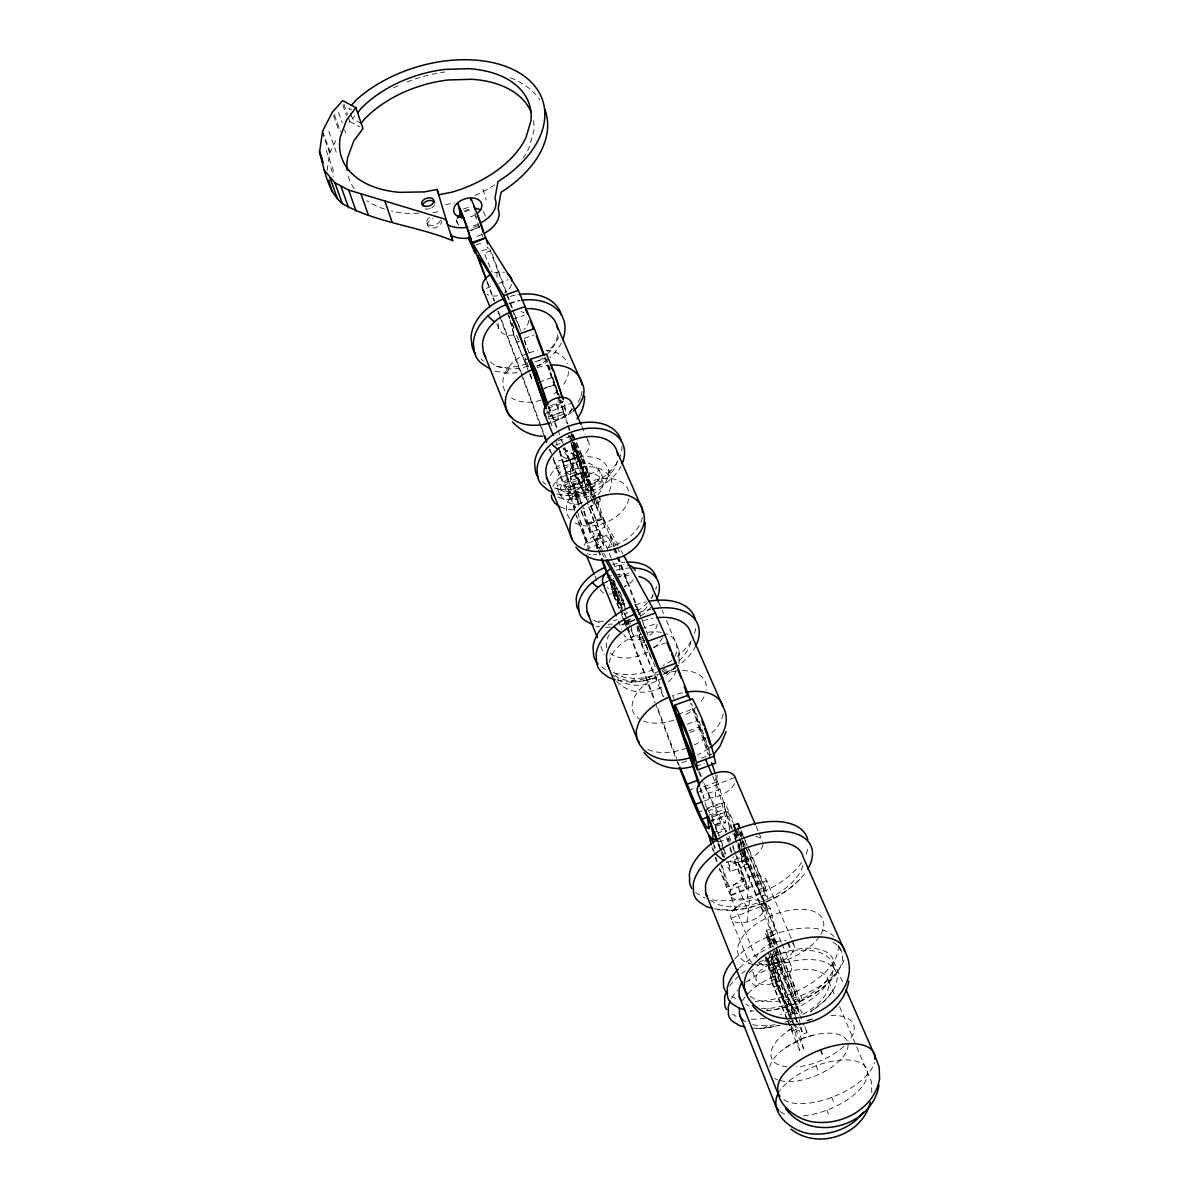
<?xml version="1.0" encoding="UTF-8"?>
<svg xmlns="http://www.w3.org/2000/svg" width="1199" height="1199" viewBox="0 0 1199 1199"><rect width="100%" height="100%" fill="white"/><g stroke="black" fill="none" stroke-linecap="round" stroke-linejoin="round"><path stroke-width="0.75" stroke-dasharray="5 3.75" d="M581.2 510.369L587.375 524.667L602.213 519.347L596.368 498.769L588.199 479.375L573.332 484.696L579.357 505.274M558.06 419.14L558.209 397.678M582.639 502.501L573.841 505.648L575.16 511.523M573.931 442.551C579.956 459.292 586.071 477.202 585.951 494.977L571.893 500.013L572.358 496.836L570.244 486.404L570.589 459.277L562.181 450.12M596.967 548.812L597.297 535.653M619.523 565.194L619.089 577.004L628.786 573.137M572.103 439.508C575.595 454.631 583.164 469.783 582.639 485.415L568.551 490.466L568.94 487.453L566.977 477.876L585.412 471.447L592.651 497.36M678.844 657.996L679.099 650.802L666.464 620.497M679.099 663.497L679.099 650.802M588.199 479.375L594.075 499.983L602.213 519.347M587.375 524.667L583.179 509.38M591.182 505.678L602.213 537.886L587.135 543.417L578.547 516.229M597.357 500.013A32.868 1.978 70.3 0 1 603.127 517.983L604.97 527.23L590.148 532.566L588.154 523.364A32.883 1.754 70.3 0 0 582.309 505.408M715.218 797.095L717.452 772.441M596.772 548.348L603.786 545.815L602.213 537.886M747.142 899.205L749.69 876.544M747.022 921.956L749.45 900.794M327.207 170.288L329.65 153.097L337.264 137.705M609.227 662.672L611.055 656.363A35.67 21.852 -22.5 0 1 640.761 633.866M676.251 670.541L674.423 674.932L669.731 680.822L664.576 684.824M510.429 321.542L513.742 334.746L527.02 366.699L524.982 359.88L525.687 358.216L529.763 371.885M609.302 491.23C615.147 478.911 608.433 459.517 593.61 457.299C577.244 454.526 557.82 461.105 549.756 476.318M552.829 486.449C562.871 467.265 597.042 457.808 610.696 477.607M832.646 990.988L824.777 1000.67L810.104 1012.016M837.741 971.64L828.989 982.311L818.752 990.974L806.208 998.722L792.629 1004.822L778.586 1009.063L767.945 1010.712M675.876 665.295C662.972 684.959 629.835 693.577 612.644 674.947M800.003 879.197L788.657 889.328L775.633 897.601L761.44 904.001L746.707 908.332L731.915 910.356M361.199 123.377L352.416 118.656L354.889 115.883M597.956 494.827C614.877 475.074 587.15 451.663 567.532 466.951C546.594 475.478 559.618 510.744 581.32 503.19M348.834 122.433L349.838 121.504L348.04 116.288M708.519 748.776L697.503 754.98M689.965 732.394L700.366 728.542L691.463 703.543M572.133 411.886L564.969 417.027L551.63 422.543L552.814 424.911M600.444 501.032L589.249 507.102L582.894 508.781M640.536 616.046L645.062 612.974A42.4 26.858 -22.5 0 0 652.106 605.975M784.925 1048.136L803.405 1037.989L814.451 1034.917M677.54 665.97L664.531 673.688M787.368 1031.32L795.087 1026.449M576.254 442.926L584.752 463.024L587.405 472.316L584.348 473.815L581.575 464.163L572.388 442.371M625.368 608.403L613.768 580.421L610.965 581.785L611.85 584.857L622.731 611.19M661.488 687.072C646.89 695.855 626.298 693.277 615.372 679.803M744.819 850.031L742.9 840.874L744.504 844.081L740.293 846.059L738.704 842.852M741.027 847.783L759.881 892.596L764.153 890.587L761.62 880.366L747.517 847.049M779.155 950.477L793.918 985.713L796.166 994.96L792.029 996.894L789.646 987.302L773.55 948.694M789.392 1015.253L793.303 1013.425L791.16 1004.807L787.129 1006.306L789.392 1015.253L764.482 954.944M584.063 491.545C592.486 488.518 602.737 480.469 599.545 470.398L557.205 485.55C562.271 494.992 575.22 494.573 584.063 491.545L572.792 464.553M558.209 497.195C577.753 505.408 612.524 491.965 607.908 467.4M575.745 474.729C567.367 477.727 557.265 485.655 560.263 495.682L602.378 480.589C597.252 471.342 584.513 471.717 575.745 474.729L586.281 499.998M634.571 619.733L619.538 625.338M790.036 1022.222L793.243 1020.784M566.258 472.796L584.677 481.234L578.428 457.209L563.26 462.619L570.244 486.404L584.677 481.234L573.841 442.686L581.35 467.385L566.258 472.796L559.993 451.124M697.563 792.359L735.092 777.327M765.442 904.526A18.57 9.697 -22.5 0 1 742.406 922.735A18.57 9.697 -22.5 0 1 736.756 906.909A18.57 9.697 -22.5 0 1 765.442 904.526L731 918.374L749.195 963.157M602.917 583.463L612.614 579.597M544.436 413.91L571.833 403.014M585.921 549.517L609.781 540.015L612.629 546.819M486.075 288.434L490.826 286.561M498.739 283.414L508.226 279.667M800.078 1003.548L797.125 998.857L777.566 952.066L773.4 953.61L792.899 1000.431L795.821 1005.137L800.078 1003.548L797.47 992.817L777.641 945.501M793.483 1007.834L797.695 1006.261L802.236 1012.75L797.979 1014.354L793.483 1007.834L796.975 1021.623L792.959 1023.122M791.295 1016.467L790.456 1013.14L794.502 1011.626L769.863 952.276M797.695 1006.261L799.178 1012.346L794.997 1013.919L771.317 956.997L776.577 982.206M788.013 1020.904L792.224 1031.125L796.181 1029.656L795.462 1026.809M790.785 1025.46L794.997 1031.829L799.014 1030.316L803.585 1048.78L799.613 1050.264L787.533 1020.904M799.988 1027.243L802.835 1034.123L807.047 1032.534L805.728 1027.138M767.855 958.481L771.826 956.997L772.621 960.144L768.649 961.613L767.855 958.481L790.456 1013.14M799.283 1025.52L773.745 963.966L772.92 960.729L777.027 959.2L775.693 952.366M773.745 963.966L777.836 962.437L777.027 959.2L799.178 1012.346M786.829 1019.165L772.171 983.555L776.053 982.116L770.013 953.849M789.646 987.302L793.918 985.713M795.821 1005.137L793.183 994.421L797.47 992.817M792.899 1000.431L797.125 998.857M719.595 868.211L727.523 886.885L743.965 881.085L735.721 854.452M746.138 883.888L747.082 889.523L731.06 895.458L730.011 889.868L746.138 883.888L735.287 851.545M759.881 892.596L757.213 881.999L761.62 880.366M765.097 887.05L768.019 898.92L763.628 900.554L760.661 888.699L765.097 887.05L748.041 846.794M741.312 850.001L760.855 896.507L765.217 894.889L768.019 898.92M765.966 903.042L767.645 909.756L763.313 911.36L761.62 904.646L765.966 903.042L770.223 908.302L775.618 930.184L771.287 931.803L742.091 862.081L739.558 850.211M761.62 904.646L765.816 909.936L770.223 908.302M766.521 937.093L770.387 947.12L766.431 930.304L770.627 928.745L776.937 943.808M710.138 821.105L726.834 814.96L724.226 804.934L724.646 802.521L733.503 821.54M708.789 822.439L725.26 816.369L715.084 776.877M714.814 824.627L722.832 821.675L725.41 822.814L725.26 816.369M715.698 824.987L720.974 823.039L726.519 832.331L725.725 830.173L725.32 832.241M715.653 826.396L725.41 822.814M712.806 832.885L729.307 826.8L724.226 804.934L709.119 810.494M717.167 833.155L725.725 830.173L727.014 832.166M718.666 842.118L728.662 838.581L730.97 842.837M726.549 862.471L743.89 856.296L743.17 851.875M746.198 859.069L747.187 865.183L730.266 871.448L729.157 865.363L746.198 859.069L743.215 848.907M742.091 862.081L746.318 860.522L743.71 848.367M686.592 761.125L678.064 764.243L655.793 704.637M701.415 758.173L711.846 754.351M695.78 766.386L704.308 763.253M688.376 790.516L695.255 787.998M716.687 782.033L699.826 788.223L701.76 795.042M706.436 807.467L703.004 795.387L719.94 789.167L715.533 774.959M703.828 801.202L710.782 798.639L722.832 821.675M707.305 808.051L722.323 802.521M697.623 812.547L702.824 810.629M704.547 809.984L724.046 802.671M708.444 815.275L725.185 809.115L726.114 811.678L712.731 816.609M711.487 815.695L717.811 813.357M712.131 817.089L727.748 811.423L733.398 823.353M636.894 627.092L640.326 641.495L663.077 696.304L665.565 695.405M678.214 714.304L693.906 708.579M687.192 724.226L697.488 720.464L693.352 706.691M688.706 730.85L698.942 727.104L690.564 703.558M641.555 628.771L656.647 623.315M624.454 621.891L630.869 637.463L633.776 636.399L630.824 625.998M643.009 636.669L639.352 638.003L656.602 679.578L659.09 678.679M640.326 641.495L643.983 640.161L647.55 648.719M643.923 642.259L641.48 643.144L642.454 646.621L646.111 645.302M653.425 647.31L665.265 643.009M658.491 671.605L654.759 672.969L656.602 679.578M660.874 673.388L657.097 674.752L663.077 696.304M663.602 672.804L675.517 668.457M613.768 580.421L614.742 583.823L611.85 584.857L607.743 574.921M618.759 608.043L613.573 595.453L616.436 594.404L612.944 579.911L616.436 593.58M622.041 608.103L620.138 601.433L623.075 600.369L619.658 592.141M624.829 603.667L621.861 604.746L609.841 575.67M633.432 610.606L637.149 609.257L638.168 612.869M627.781 619.928L628.801 623.48L625.893 624.529L621.831 614.682M597.522 548.587L587.93 522.944L602.887 517.563L620.243 549.112M588.349 524.038L603.322 518.657L613.843 546.684M598.076 548.363L594.809 539.595L609.886 534.184L616.151 545.65M555.332 445.189L562.106 442.761L560.802 439.284M553.024 457.389L554.912 462.214L568.596 457.329L579.821 481.923L582.639 485.415M566.977 477.876L562.691 462.155L577.274 456.939M592.141 501.062L575.61 461.63L578.697 460.536L574.636 443.81L589.548 476.782L585.367 477.367L571.473 444.934L569.195 436.496M553.024 459.007L556.846 468.779L570.469 463.908C574.111 476.752 583.164 487.349 586.611 499.968M581.575 464.163L584.752 463.024M586.371 477.921L583.284 467.115L586.476 465.976L576.659 442.806M554.912 462.214L561.237 477.232L575.025 472.301M556.846 468.779L563.8 485.28L577.543 480.364M585.367 477.367L588.514 476.243M561.237 477.232L565.898 486.899L579.821 481.923M578.967 505.483L572.493 485.7L587.225 480.424M568.94 487.453L583.194 482.358M590.987 483.212L589.683 483.587L591.437 489.747L588.289 490.871L586.536 484.711L590.987 483.212L594.794 496.611M563.8 485.28L568.94 495.996L582.834 491.005M572.358 496.836L586.626 491.725M538.951 382.151L552.229 377.43L550.521 372.14M544.781 387.996L554.747 384.459L544.361 355.324M541.483 389.525L554.747 384.819L552.229 377.43M547.898 408.23L563.005 402.849L562.99 401.755M558.389 397.214L563.17 411.377L548.363 416.638L549.502 420.16M550.746 416.293L565.838 410.927L563.77 401.036L548.513 406.461L550.746 416.293L547.703 410.777M551.99 425.84L549.786 419.065L564.669 413.76L560.053 400.151M557.985 440.677L571.069 436.016M512.872 319.339L524.353 315.277M524.158 338.343L534.05 334.851M519.692 341.13L516.469 342.27L515.39 338.688M524.982 359.88L528.264 358.726M534.874 361.963L544.781 358.456L557.79 395.445M536.882 366.115L546.984 362.533M490.856 250.666L484.201 253.004L492.115 271.978M509.89 303.737L519.647 300.305M463.488 209.046L471.732 206.153M465.092 211.758L471.612 209.465M467.955 231.152L479.33 227.151L477.697 222.564M471.267 230.418L479.33 227.151M475.898 245.016L482.478 242.708M481.683 250.921L488.248 248.628L487.993 246.814M780.069 1025.25L763.433 1028.352M806.957 1020.604L814.481 1018.341M488.248 248.628L486.989 247.114M586.536 484.711L587.81 484.351L591.632 497.735M707.185 808.875L710.977 814.84M445.713 204.639L454.781 202.871M432.914 212.718L440.138 211.309M630.794 682.141L643.623 680.867L656.722 677.255A54.255 33.392 -22.6 0 1 630.419 682.171L615.207 679.788M418.706 213.227L406.566 213.392A96.774 60.969 -16.9 0 1 391.518 211.039M775.049 1024.65A47.63 23.425 -22.5 0 1 767.12 1025.715L757.034 1025.595L750.394 1024.006M751.593 1028.142L762.099 1028.262A57.942 28.566 -22.5 0 0 779.155 1025.265M756.149 1028.307L762.984 1028.382M753.826 1011.027L750.124 1010.967L751.383 1011.087M761.29 1008.284L768.409 1008.404A50.433 25.074 -22.6 0 0 833.41 960.579A50.433 25.074 -22.6 0 0 757.198 966.094M714.304 908.857L730.97 910.326A63.277 33.782 -22.8 0 0 805.908 871.943M731.45 910.371L717.497 909.771M743.89 856.296L737.73 844.171M573.377 509.86L566.003 509.02L559.708 506.742M596.338 626.163L599.47 626.522M617.38 460.386A37.589 25.494 -22.9 0 1 570.394 491.77L562.001 490.541L554.912 487.543M556.831 493.988L567.037 495.457A45.727 31.054 -22.9 0 0 622.086 463.893M747.187 865.183L740.487 852.894M494.947 371.24L505.723 373.099A47.57 34.486 -22.7 0 0 520.726 371.93M528.294 365.965A39.102 28.311 -22.7 0 1 509.02 368.872L500.148 367.314L492.609 363.852L489.762 361.274M730.266 871.448L726.279 864.884M743.965 881.085L741.147 876.559L733.443 856.835M747.082 889.523L743.125 883.123L732.964 857.21M731.06 895.458L727.268 888.999L719.415 869.185M594.764 620.842L601.239 623.3M563.5 448.816L579.117 457.149M351.787 109.783L348.849 108.225L350.033 111.702M349.838 121.504L359.685 126.794M563.17 448.741L578.428 457.209M780.219 1111.563L784.745 1114.231M783.951 1099.663L787.144 1101.566A52.156 24.175 -22.6 0 0 837.966 1094.837A52.156 24.175 -22.6 0 0 874.446 1062.554M732.424 1014.129L736.051 1016.407M563.005 402.849L561.627 400.901M745.793 1004.043L748.94 1006.066M731.69 996.099L735.542 998.557M750.274 996.339L754.321 998.977A53.865 26.873 -22.8 0 0 807.092 993.027A53.865 26.873 -22.8 0 0 844.396 958.526M565.838 410.927L560.398 399.971M601.823 666.854L605.51 669.746M613.633 672.159L616.646 674.542L624.859 677.51L634.631 678.499A44.603 27.397 -22.6 0 0 656.258 674.438M580.826 466.381L582.025 467.34L579.687 460.821M614.937 675.457L617.365 677.375A35.67 21.852 -22.5 0 0 655.883 674.318M542.577 481.578L545.8 484.366M585.412 471.447L595.783 495.607M481.114 359.071L483.437 361.154M573.332 484.696L581.38 504.135M604.97 527.23L594.239 501.916M584.677 481.234L573.542 469.453L570.589 459.277L569.84 461.03L572.807 471.207L573.362 442.716M626.328 611.79L627.482 612.989L624.529 614.053L623.405 612.839M573.841 505.648L575.19 507.926M603.786 545.815L597.821 533.015L587.42 502.786M590.148 532.566L580.796 510.549M655.313 666.929L639.142 630.179M587.135 543.417L576.374 515.48M585.247 494.063L585.951 494.977L585.277 493.119L571.219 498.155L574.771 511.928M565.898 486.899L568.551 490.466M571.219 499.099L571.893 500.013L571.219 498.155L575.91 508.076M568.94 495.996L571.219 499.264L585.232 494.243L585.277 493.119L589.009 500.283M760.855 896.507L763.628 900.554M794.757 1023.976L799.014 1030.316M796.975 1021.623L794.203 1017.052L769.248 956.847M621.142 550.746L622.94 554.028M617.05 547.299L620.647 553.848M587.93 522.944L602.932 551.42M603.801 553.069L606.409 558.015M594.809 539.595L600.864 551.165M601.733 552.814L605.195 559.423M777.566 952.066L772.86 935.43M589.069 550.026L575.28 513.517M711.771 819.127L718.681 835.673M720.974 823.039L701.88 779.92M713.54 845.954L714.889 848.787M709.463 750.214L696.274 713.585M710.437 754.845L697.488 720.464M838.671 945.741L842.223 953.804M833.56 961.178L843.886 984.829M832.825 965.105L836.842 974.307M728.932 836.078L730.761 840.244M828.644 981.322L835.223 996.564M839.615 1006.725L871.463 1081.663L871.793 1093.143M711.606 816.294L719.43 835.913M756.134 826.291L758.323 831.357M759.042 833.05L762.669 841.503M658.461 601.823L661.368 608.612M662.103 610.306L663.557 613.708M581.77 426.215L585.322 434.503M586.041 436.166L588.874 442.791M576.854 453.881L578.607 459.292M744.534 853.178L746.782 860.208M704.383 783.651L710.782 798.639M722.353 853.733L724.151 857.899M791.22 938.532L766.611 880.621A19.619 10.386 -22.6 0 0 736.291 883.004A19.619 10.386 -22.6 0 0 742.256 899.999A19.619 10.386 -22.6 0 0 766.611 880.621L730.206 895.263L755.445 956.907M791.939 940.226L794.113 945.337M713.39 843.422L715.189 847.618M743.08 835.044L740.937 830.023L741.881 833.725L737.55 835.328L736.606 831.611L742.975 846.719M743.785 836.722L747.337 845.115M573.152 434.518L575.955 441.142M746.812 845.385L740.487 830.442L741.701 835.658M572.702 434.548L575.55 441.247M738.674 832.031L743.994 845.235M587.405 472.316L574.366 441.891L577.708 455.89M745.958 847.528L764.153 890.587M765.217 894.889L744.504 844.081M570.005 435.642L572.103 440.618M572.792 442.266L583.284 467.115M743.68 848.412L760.661 888.699M556.141 403.748L558.135 408.454M569.57 435.672L571.683 440.692M712.746 776.338L716.328 784.835M738.959 838.656L742.466 846.989M743.17 848.667L757.213 881.999M591.437 489.747L577.768 457.284L574.666 458.393L575.61 461.63M776.248 955.768L778.391 962.467M595.274 499.938L571.353 443.36L575.52 460.401M781.313 942.219L745.418 856.955L741.177 858.514L763.313 911.36M782.033 943.928L791.415 966.199A18.989 9.502 -22.5 0 1 767.72 984.514A18.989 9.502 -22.5 0 1 762.219 968.987A18.989 9.502 -22.5 0 1 791.415 966.199M746.318 860.522L775.618 930.184M740.607 851.815L738.269 843.571L739.243 848.547M613.348 548.528L616.211 555.332M616.93 557.04L626.223 579.192M800.662 995.68L802.386 999.771M588.289 490.871L574.666 458.393L571.473 444.934M515.39 317.99L517.548 323.116M518.268 324.824L521.13 331.643M639.322 614.413L634.99 604.101L637.074 610.291M642.919 623L647.955 635.02M774.989 944.902L769.668 931.593M614.832 588.649L615.657 590.627M774.539 975.881L775.858 978.998M673.988 698.942L672.639 695.69A45.937 27.022 -22.6 0 1 684.194 692.482M776.352 943.763L770.627 928.745M776.577 948.124L796.166 994.96M602.348 536.897L608.627 551.93M609.317 553.608L612.119 560.293M612.809 561.971L616.301 570.319M766.431 930.304L773.43 947.075M774.134 948.769L793.183 994.421M737.685 862.216L748.416 887.934M772.845 947.015L767.285 933.676L771.467 932.133L774.584 945.561L770.657 935.55M509.71 317.915L508.886 315.937L509.635 318.574M512.063 323.13L514.131 328.076M511.883 323.775L513.936 328.721M516.679 335.315L518.732 340.246M638.063 626.328L641.525 634.631M642.214 636.294L651.911 659.525M510.01 319.893L514.566 336.709M772.501 950.028L804.184 1025.67M804.904 1027.393L807.047 1032.534M831.731 1097.4L833.455 1101.521M528.864 372.14L513.742 334.746M529.553 373.803L532.311 380.443L530.273 373.593M619.853 591.707L623.405 600.249M816.114 1065.821L817.763 1069.808M637.194 635.035L638.213 637.493M793.303 1013.425L768.319 953.145M555.482 440.558L557.55 445.548M558.239 447.212L560.997 453.881M614.742 583.823L625.653 610.141M595.139 540.434L597.057 545.08M609.227 575.07L620.138 601.433M738.074 886.885L748.236 911.45M622.011 607.054L615.627 591.602L612.749 592.636L613.573 595.453M624.724 613.633L626.762 618.549M627.437 620.198L628.801 623.48M787.129 1006.306L767.36 958.466L772.681 983.66M616.436 594.404L623.06 610.471M623.78 612.194L626.642 619.104M627.347 620.842L630.209 627.751M630.929 629.49L633.776 636.399M791.954 1019.42L775.288 979.088L771.392 980.542L772.171 983.555M792.659 1021.128L796.181 1029.656M606.859 571.833L622.521 609.766M718.621 843.332L720.014 846.734M720.719 848.442L724.226 856.925A20.713 11.226 -22.8 0 1 724.84 850.616M776.053 982.116L791.46 1019.42M792.179 1021.158L803.585 1048.78M790.216 1018.551L765.352 958.301M649.124 677.27L650.128 679.683M826.845 1110.184L828.449 1114.081M619.119 608.103L612.749 592.636L609.182 577.873M621.607 614.967L623.75 620.153M787.308 1019.195L771.392 980.542L766.416 956.847M496.896 323.835L498.994 328.961M618.219 620.842L621.696 629.34M560.323 397.993L555.677 385.868M594.794 575.805L597.582 582.654M752.702 971.775L756.194 980.377M737.625 845.835L739.903 851.485M732.739 845.07L734.118 848.487M732.709 846.839L734.687 851.725M590.597 505.768L597.327 524.038L601.164 538.366L596.907 529.209L589.129 506.503M699.512 771.826L701.565 776.952M720.959 851.979L723.222 857.645M600.849 646.246L604.266 654.834M737.565 827.67L740.862 835.958M734.702 832.96L736.681 837.936M602.887 517.563L603.322 518.657M698.627 771.736L701.235 778.286M561.597 439.658L564.144 446.088M564.774 447.692L568.596 457.329M564.04 447.647L570.469 463.908M571.114 433.753L572.912 438.354M765.606 933.496L770.927 946.805L768.664 936.989M568.101 435.222L569.3 438.294M677.96 762.099L679.308 765.517M549.876 449.355L552.394 455.785M549.187 449.235L550.461 452.488M734.417 833.605L736.351 838.596M735.976 839.66L733.848 833.919M736.426 842.702L732.889 833.125M558.599 395.31L554.747 384.819M718.726 844.411L720.329 848.652M717.991 844.141L720.374 850.421M481.653 233.835L482.702 236.623M609.886 534.184L614.487 546.429M615.132 548.183L617.77 555.182M618.429 556.936L640.776 616.451M641.435 618.204L645.377 628.696M614.502 548.438L617.14 555.437M617.8 557.19L639.487 614.997M507.747 313.853L509.44 318.379M577.573 512.378L589.234 547.239M492.175 254.158L513.786 311.965M514.446 313.718L520.995 331.224M524.263 339.976L529.508 353.99M549.172 406.536L559.648 434.563M489.702 249.107L506.008 292.736M506.652 294.474L511.868 308.428M512.528 310.181L514.476 315.412M548.408 406.131L556.891 428.807M598.736 550.116L601.358 557.13M607.908 574.651L620.348 607.938M620.992 609.692L623.615 616.706M624.274 618.459L626.882 625.458M627.542 627.212L655.029 700.801M657.652 707.815L676.641 758.637M598.181 550.341L600.789 557.355M607.338 574.891L619.778 608.193M620.438 609.946L623.06 616.96M623.72 618.714L626.328 625.728M626.987 627.482L655.149 702.884M487.319 281.645L494.498 300.919M498.409 311.44L501.017 318.454M501.677 320.208L522.554 376.306M523.214 378.06L540.824 425.39M541.483 427.144L544.091 434.143M486.824 281.72L493.973 300.919M497.87 311.395L499.174 314.887M499.818 316.641L520.606 372.514M521.265 374.268L544.001 435.387M736.576 829.603L739.588 837.951M736.291 830.817L738.434 836.782M721.228 840.934L726.099 855.217M719.22 837.112L724.96 853.973M721.948 865.303L730.011 889.868M720.599 863.16L727.943 887.005M581.785 503.91L570.544 476.767L572.493 485.7M330.774 167.845L333.892 176.538M591.182 493.074L595.453 505.289M576.509 498.334L578.982 505.229M322.621 131.066L330.055 151.898M322.231 132.265L329.65 153.097M326.143 150.25L333.607 171.112M328.871 131.35L336.245 152.198M334.416 114.46L340.471 131.83M333.607 115.614L339.062 131.246M338.598 112.391L342.21 122.823M344.623 129.777L345.822 133.254M479.39 227.57L475.583 216.27M343.873 104.118L347.455 114.549M342.854 105.047L346.451 115.479M554.463 382.376L552.154 375.452M715.788 857.345L717.152 861.347M715.114 857.045L716.642 861.496M350.633 113.44L352.416 118.656M729.891 848.248L732.409 855.666M546.894 410.553L549.786 419.065M740.128 839.57L742.316 846.014M732.319 829.588L727.313 811.498M731.18 828.314L726.834 814.96M554.747 384.459L556.141 388.581M556.606 389.945L559.483 398.458M700.366 728.542L711.142 760.751M698.942 727.104L708.129 754.546M426.889 222.834L427.743 225.442A7.149 4.646 -17.5 0 0 436.226 227.42A7.149 4.646 -17.5 0 0 441.217 220.736M711.966 847.423L713.03 850.75M564.669 413.76L567.921 423.951M568.461 425.645L572.268 437.53M563.17 411.377L567.112 423.697M567.682 425.45L569.375 430.726M730.116 846.719L731.63 851.5M740.383 842.537L742.001 847.693M700.771 788.283L703.004 795.387M474.999 213.062L476.303 217.214M456.309 219.642L457.404 223.179M573.886 442.701L581.35 467.385M559.528 451.708L562.691 462.155M549.951 370.371L546.669 359.026M524.503 340.186L526.526 347.021M713.105 848.667L714.259 852.564M483.002 189.322L486.135 199.963M578.383 477.966L581.335 488.128M560.113 451.453L570.244 486.404M728.318 862.456L729.157 865.363M586.326 496.956L588.274 503.73M592.111 499.413L593.55 504.434L596.697 503.31L595.274 498.274M625.893 620.123L627.392 625.323M627.886 627.047L630.869 637.463M726.609 837.501L727.778 841.593M628.846 619.044L630.329 624.259M623.075 600.369L624.904 606.799M586.476 465.976L589.548 476.782M637.733 625.953L640.416 640.566M719.94 789.167L724.211 804.739M608.642 574.801L613.573 594.614M549.592 366.849L550.251 369.262M572.283 434.098L573.107 437.215M572.268 435.207L573.527 439.883M791.145 1026.869L792.224 1031.125M794.997 1031.829L799.613 1050.264M765.816 909.936L771.287 931.803M799.313 1019.735L800.632 1025.13M801.082 1026.929L802.835 1034.123M736.171 832.046L737.445 837.457M739.019 844.186L739.648 846.839M736.066 834.174L736.905 837.786M740.308 832.391L741.522 837.606M729.007 842.807L728.243 838.581M740.922 853.478L742.541 861.766M772.381 953.804L774.269 963.996M771.646 953.924L772.92 960.729M745.104 851.635L745.928 856.431M742.616 841.968L743.44 846.779M776.248 950.552L777.641 959.035M726.864 861.062L726.984 862.531M496.941 272.233L497.06 278.992M729.307 826.8L729.352 830.263M481.818 234.554A28.776 18.779 -16.8 0 1 473.935 237.237M478.026 225.622A14.388 9.397 -16.8 0 1 470.982 228.08M458.797 225.262A14.388 9.397 -16.8 0 1 456.954 220.751M463.983 211.279A14.388 9.397 -16.8 0 1 470.982 208.836M483.122 211.594A14.388 9.397 -16.8 0 1 485.025 216.075M393.467 87.872A110.863 69.677 -16.9 0 1 398.503 85.519M407.031 81.937A110.863 69.677 -16.9 0 1 430.261 74.743M432.06 74.338A110.863 69.677 -16.9 0 1 444.814 71.97M510.399 77.74A110.863 69.677 -16.9 0 1 539.76 99.727M533.51 120.664A96.984 60.954 -16.9 0 1 533.78 131.59L528.729 148.646A96.984 60.954 -16.9 0 1 523.274 157.938M494.722 184.811A96.984 60.954 -16.9 0 1 472.361 196.666M477.906 224.213A28.911 18.779 -16.8 0 1 470.682 226.611M474.819 214.981A14.463 9.382 -16.8 0 1 467.73 217.469M384.594 209.121A96.774 60.969 -16.9 0 1 366.744 200.638M354.2 188.603A96.774 60.969 -16.9 0 1 347.725 173.93M427.743 225.457A7.149 4.646 -17.5 0 1 432.764 218.773M440.348 220.586A7.149 4.646 -17.5 0 1 429.347 224.977A7.149 4.646 -17.5 0 1 430.231 216.914M434.578 204.849A6.295 4.062 -17.5 0 1 431.67 207.877M430.186 208.551A6.295 4.062 -17.5 0 1 424.281 208.446M642.379 517.443A38.533 25.359 -22.9 0 1 603.412 548.587M570.379 491.74A13.069 5.396 -87.9 0 1 567.037 495.502M621.951 445.893A45.607 31.069 -22.9 0 1 619.493 458.003M617.275 462.334A45.607 31.069 -22.9 0 1 554.418 488.008M628.861 498.724A32.823 21.822 -22.9 0 1 606.754 522.105A32.823 21.822 -22.9 0 1 574.261 522.449M569.675 518.538A32.823 21.822 -22.9 0 1 587.825 482.747A32.823 21.822 -22.9 0 1 628.681 491.365M587.495 440.483A15.002 10.266 -22.9 0 1 578.488 457.913A15.002 10.266 -22.9 0 1 560.533 451.199M571.758 408.574A14.748 10.296 -22.9 0 1 548.093 417.971M710.393 900.194A39.042 20.788 -22.6 0 0 712.731 901.663L716.043 903.956L725.23 906.564L736.321 907.029A52.022 27.712 -22.8 0 0 803 864.689M736.306 906.984A18.3 8.573 86.5 0 1 730.985 910.386M695.54 892.296A47.316 25.419 -22.6 0 0 698.388 894.079L702.434 896.882A63.052 33.887 -22.8 0 0 705.327 898.036M753.062 964.371A45.727 23.351 -22.8 0 1 745.074 933.781A45.727 23.351 -22.8 0 1 801.457 909.307A45.727 23.351 -22.8 0 1 820.311 935.175M819.382 936.599A45.727 23.351 -22.8 0 1 754.8 964.64M807.661 849.357A63.052 33.887 -22.8 0 1 805.338 856.056M801.696 862.366A63.052 33.887 -22.8 0 1 706.87 898.546M762.969 844.501A20.713 11.226 -22.8 0 1 749.675 858.619A20.713 11.226 -22.8 0 1 728.752 861.152M755.79 836.452A20.713 11.226 -22.8 0 1 761.065 839M734.447 783.711A20.218 11.42 -22.8 0 1 703.228 797.125M634.616 678.454A15.527 6.789 89.8 0 1 630.419 682.216M657.217 624.169A17.79 11.061 -22.6 0 1 649.513 635.29M642.694 638.692A17.79 11.061 -22.6 0 1 623.795 634.436M625.848 625.174A17.79 11.061 -22.6 0 1 632.263 619.493M633.222 579.821A17.415 11.136 -22.6 0 1 624.334 586.791M617.23 588.964A17.415 11.136 -22.6 0 1 607.069 587.78M615.177 566.513A17.415 11.136 -22.6 0 1 623.825 564.684M690.834 642.064A44.603 27.397 -22.6 0 1 675.951 663.467M666.689 669.671A44.603 27.397 -22.6 0 1 662.328 671.905M643.084 620.827A44.603 27.397 -22.6 0 1 652.751 618.339M723.102 713.93A45.937 27.022 -22.6 0 1 710.018 734.582M705.956 737.895A45.937 27.022 -22.6 0 1 693.157 745.508M686.907 748.116A45.937 27.022 -22.6 0 1 646.381 748.85M695.915 645.647A54.255 33.392 -22.6 0 1 676.551 666.929M675.142 667.888A54.255 33.392 -22.6 0 1 664.696 673.853M638.662 612.599A54.255 33.392 -22.6 0 1 650.682 609.212M682.471 670.631A39.072 23.336 -22.6 0 1 706.226 690.144M703.978 696.904A39.072 23.336 -22.6 0 1 699.392 703.648M696.979 706.241A39.072 23.336 -22.6 0 1 684.674 715.323M673.943 720.044A39.072 23.336 -22.6 0 1 643.563 721.109M640.925 719.91A39.072 23.336 -22.6 0 1 661.503 674.872M663.107 674.258A39.072 23.336 -22.6 0 1 676.161 671.05M695.69 628.516A54.09 33.437 -22.6 0 1 692.617 638.108M691.149 640.851A54.09 33.437 -22.6 0 1 677.3 656.393M671.935 660.334A54.09 33.437 -22.6 0 1 663.077 665.52M653.515 669.656A54.09 33.437 -22.6 0 1 615.477 673.358M635.455 604.955A54.09 33.437 -22.6 0 1 645.721 601.943M746.198 982.341A57.942 28.566 -22.5 0 1 826.411 962.752A57.942 28.566 -22.5 0 1 811.034 1011.282M793.124 1020.544A57.942 28.566 -22.5 0 1 789.676 1021.893M731.78 998.108A57.942 28.566 -22.5 0 1 737.625 990.284M756.494 986.207A17.356 6.595 54.6 0 1 748.97 980.227M748.161 993.446A47.63 23.425 -22.5 0 1 819.097 971.49A47.63 23.425 -22.5 0 1 802.521 1014.654M789.856 1020.469A47.63 23.425 -22.5 0 1 784.91 1022.162M742.346 1000.91A47.63 23.425 -22.5 0 1 744.909 997.178M803.495 1115.834A49.159 22.601 -22.5 0 0 867.057 1077.466L867.417 1071.097A49.159 22.601 -22.5 0 0 829.183 1061.879A49.159 22.601 -22.5 0 0 779.545 1091.045M767.105 1025.655A16.966 8.003 84.7 0 1 762.099 1028.307M759.162 962.212A57.747 28.656 -22.5 0 1 832.061 962.647A57.747 28.656 -22.5 0 1 780.669 1014.504M765.052 1018.236A57.747 28.656 -22.5 0 1 747.786 1019.015M729.711 986.133A57.747 28.656 -22.5 0 1 745.193 970.815M769.728 1066.825A41.785 19.664 -22.5 0 1 822.919 1033.463A41.785 19.664 -22.5 0 1 840.994 1059.287A41.785 19.664 -22.5 0 1 779.2 1080.344M777.581 1079.804A41.785 19.664 -22.5 0 1 774.734 1078.441M745.763 1021.743A35.76 17.58 -22.4 0 1 742.766 1019.854M833.05 942.249A61.344 30.589 -22.6 0 1 830.622 980.557A61.344 30.589 -22.6 0 1 766.566 1010.847M739.633 967.818A61.344 30.589 -22.6 0 1 777.387 944.602M768.379 1008.344A17.91 8.483 84.9 0 1 766.761 1010.202M749.45 972.644A50.433 25.074 -22.6 0 1 755.79 967.143M838.206 945.741A61.134 30.694 -22.6 0 1 755.295 1001.63M734.492 959.125A61.134 30.694 -22.6 0 1 788.417 930.259A61.134 30.694 -22.6 0 1 834.354 936.944M830.937 1015.523A44.303 21.042 -22.6 0 1 848.757 1041.182M843.961 1046.277A44.303 21.042 -22.6 0 1 796.481 1066.945M787.173 1066.93A44.303 21.042 -22.6 0 1 794.083 1027.003M807.646 1020.634A44.303 21.042 -22.6 0 1 813.971 1018.521M751.878 962.347A18.36 6.894 54.4 0 1 749.21 959.665M792.614 943.103A20.098 10.177 -22.6 0 1 783.621 960.084A20.098 10.177 -22.6 0 1 758.397 962.542M756.554 957.611A20.098 10.177 -22.6 0 1 767.27 945.471A20.098 10.177 -22.6 0 1 786.259 940.705M509.005 368.827A13.624 5.246 -86.7 0 1 505.723 373.144M528.534 320.418A15.602 11.39 -22.7 0 1 524.203 329.53M513.637 334.926A15.602 11.39 -22.7 0 1 498.889 322.861M520.936 311.56A15.602 11.39 -22.7 0 1 524.083 312.879M511.463 284.493A15.317 11.39 -22.7 0 1 507.732 290.428M506.787 291.282A15.317 11.39 -22.7 0 1 504.704 292.841M497.36 295.748A15.317 11.39 -22.7 0 1 486.854 294.235M494.363 272.877A15.317 11.39 -22.7 0 1 504.404 272.488M557.61 335.135A39.102 28.311 -22.7 0 1 546.594 354.889M542.922 358.036A39.102 28.311 -22.7 0 1 537.422 361.738M561.327 342.914A47.57 34.486 -22.7 0 1 549.906 357.437M547.314 359.595A47.57 34.486 -22.7 0 1 537.152 366.115M509.35 303.317A47.57 34.486 -22.7 0 1 519.737 300.604M582.085 391.294A40.137 28.251 -22.7 0 1 580.916 396.045M580.316 397.603A40.137 28.251 -22.7 0 1 577.963 402.264M572.912 408.889A40.137 28.251 -22.7 0 1 551.795 422.483M537.437 367.553A40.137 28.251 -22.7 0 1 549.322 365.17M568.626 371.54A34.186 24.295 -22.7 0 1 563.29 384.879M557.745 390.874A34.186 24.295 -22.7 0 1 550.731 395.895M541.064 400.166A34.186 24.295 -22.7 0 1 511.613 397.963M504.929 390.859A34.186 24.295 -22.7 0 1 527.215 353.51M528.894 352.881A34.186 24.295 -22.7 0 1 537.557 350.707M546.07 350.318A34.186 24.295 -22.7 0 1 567.532 363.597M558.794 337.114A47.45 34.486 -22.7 0 1 547.418 351.622M526.676 363.732A47.45 34.486 -22.7 0 1 492.594 365.365M510.294 296.378A47.45 34.486 -22.7 0 1 517.249 294.774M634.706 619.793A42.4 26.858 -22.5 0 1 619.433 625.563M610.771 627.002A42.4 26.858 -22.5 0 1 605.72 627.227A12.155 5.201 -89.5 0 0 608.942 624.154A34.846 22.047 -22.5 0 0 612.254 624.079M616.841 569.96A42.4 26.858 -22.5 0 1 630.989 567.936M652.99 594.164A34.846 22.047 -22.5 0 1 652.331 597.297M647.145 606.679A34.846 22.047 -22.5 0 1 638.617 614.532M630.944 619.014A34.846 22.047 -22.5 0 1 625.953 621.097M605.405 582.384A34.846 22.047 -22.5 0 1 613.768 578.547M615.492 577.948A34.846 22.047 -22.5 0 1 631.124 575.49M674.992 656.423A35.67 21.852 -22.5 0 0 676.97 650.143L676.671 644.253A35.67 21.852 -22.5 0 0 666.299 633.761M664.905 668.472A35.67 21.852 -22.5 0 1 662.088 670.586M647.94 632.308A35.67 21.852 -22.5 0 1 661.338 632.383M656.497 586.461A42.31 26.888 -22.5 0 1 655.688 589.533M652.811 595.663A42.31 26.888 -22.5 0 1 650.772 598.706M647.52 602.587A42.31 26.888 -22.5 0 1 636.924 611.28M617.035 619.733A42.31 26.888 -22.5 0 1 613.573 620.468M603.367 621.367A42.31 26.888 -22.5 0 1 594 620.303M612.599 564.624A42.31 26.888 -22.5 0 1 625.054 562.256M662.492 637.478A30.41 18.839 -22.5 0 1 653.935 647.835M647.61 652.106A30.41 18.839 -22.5 0 1 610.366 653.245M606.799 647.715A30.41 18.839 -22.5 0 1 609.392 634.466M584.438 545.29A13.699 8.933 -22.5 0 1 602.273 535.324A13.699 8.933 -22.5 0 1 608.253 547.388M596.817 554.418A13.699 8.933 -22.5 0 1 593.445 554.807M590.313 554.538A13.699 8.933 -22.5 0 1 587.645 553.623M617.065 574.531A13.923 8.888 -22.5 0 1 624.619 586.566M619.643 591.002A13.923 8.888 -22.5 0 1 609.572 594.09M603.697 592.95A13.923 8.888 -22.5 0 1 600.369 589.503M606.889 577.618A13.923 8.888 -22.5 0 1 613.618 574.935M575.37 443.855L572.358 445.324L573.377 448.891L576.494 447.782L575.37 443.855M774.839 968.882L770.987 970.68L771.841 974.023L775.768 972.554L774.839 968.882M779.755 965.75L775.633 967.278L776.457 970.516L780.564 968.987L779.755 965.75M777.866 985.323L773.969 986.777L774.749 989.804L778.631 988.351L777.866 985.323M773.4 935.37L769.203 936.929L770.043 940.286L774.239 938.727L773.4 935.37M748.146 863.46L743.905 865.034L744.819 868.601L749.06 867.027L748.146 863.46M617.26 595.558L614.383 596.592L615.192 599.395L618.07 598.361L617.26 595.558M579.462 461.315L576.359 462.424L577.289 465.662L580.391 464.553L579.462 461.315"/><path stroke-width="1.5" d="M645.122 522.209C646.501 556.681 597.027 574.366 575.94 547.104M874.641 1059.137L874.865 1055.749L846.089 989.894M584.662 396.195C584.498 404.213 582.219 412.636 576.974 418.826M450.584 233.61L452.682 240.684C416.997 225.862 376.126 222.849 342.374 203.65C327.387 190.956 324.749 170.168 319.504 152.318L322.621 131.066L332.393 112.136L342.674 100.626L355.878 107.655L362.967 128.563L353.795 140.957L347.635 157.668A96.774 60.969 -16.9 0 0 347.155 170.423M879.002 1085.125C872.213 1127.18 810.974 1143.471 785.57 1108.49M870.354 1102.001C862.501 1135.468 817.853 1150.381 790.95 1129.143M848.877 981.037C841.203 1024.081 779.125 1040.837 752.417 1005.287M726.144 731.54L720.044 746.168L714.109 753.901M778.736 1092.274C767.09 1112.597 792.824 1132.68 811.738 1133.894C830.997 1135.483 851.74 1128.094 863.28 1112.177M361.199 123.377L363.941 119.69A96.984 60.954 -16.9 0 1 448.216 79.973L471.657 79.284A96.984 60.954 -16.9 0 1 531.097 112.166M357.662 112.916L360.419 109.229A97.434 60.909 -16.9 0 1 445.084 69.407L468.629 68.688A97.434 60.909 -16.9 0 1 530.932 120.889L525.836 137.945A97.434 60.909 -16.9 0 1 451.498 192.26L438.759 194.763L437.08 189.427L424.311 191.93L399.582 192.32A97.644 60.879 -16.9 0 1 340.336 136.791L346.601 120.065L355.878 107.655M674.992 705.087L674.572 705.626C679.713 727.748 687.342 749.66 697.668 769.878L715.623 763.193C710.917 740.937 703.228 718.741 692.423 698.732L674.992 705.087C685.004 725.275 694.296 748.206 697.668 769.878M573.572 410.867C581.38 403.928 587.57 392.253 581.605 382.241L557.055 326.098M351.337 105.437L356.313 99.877A111.357 69.632 -16.9 0 1 518.163 72.195A111.357 69.632 -16.9 0 1 497.99 181.634L494.977 198.27A28.911 18.779 -16.8 0 1 481.938 222.22M683.115 734.912C662.537 674.797 639.771 614.682 607.279 559.678M709.898 747.681C722.787 739.079 731.33 721.064 722.892 706.586L690.789 633.117A44.603 27.397 -22.6 0 0 656.467 617.77M679.983 767.225L701.985 819.187L706.781 827.58L710.003 826.411M735.631 832.376L733.833 825.047L738.164 823.458L740.248 828.374M709.268 836.093L713.135 839.72L716.388 838.521M696.799 762.564L714.379 756.134M686.712 784.356L698.792 779.92M695.135 804.394L702.089 801.846M701.985 819.187L708.324 816.849M671.29 701.355L688.466 695.09L690.264 700.171M648.059 641.165L665.04 634.99L688.466 695.09M659.255 669.297L676.371 663.062M638.557 619.074L655.373 612.989L665.04 634.99M534.334 328.631L518.313 290.368L485.43 237.747L472.181 242.393L503.64 295.539L519.422 333.892L534.334 328.631L544.361 355.324M546.01 406.671L534.979 375.692L530.677 359.19L546.414 354.065L554.298 372.544L563.29 399.462M503.64 295.539L518.313 290.368M510.624 311.665L525.432 306.434M474.19 242.708L485.58 237.987A29.271 1.529 70.7 0 0 479.54 219.657L470.967 198.39L470.982 200.593M550.071 422.947C535.009 427.518 512.048 426.589 506.098 409.084L483.437 352.146M690.594 757.513C671.47 764.078 643.563 759.896 636.774 738.044L607.114 663.497M693.532 766.071C676.146 772.096 655.718 766.82 643.998 752.477M679.353 767.525C689.29 792.824 699.032 819.052 712.806 842.028M542.203 436.271C530.647 435.792 520.201 430.351 512.483 421.883M744.789 1026.929L739.723 1025.715L736.096 1023.451A43.494 21.432 -22.3 0 1 728.393 1010.847L728.273 1006.905A57.942 28.566 -22.5 0 1 730.191 1001.105M744.774 1009.663L739.408 1008.359L735.572 1005.916A46.042 22.946 -22.4 0 1 727.403 992.367L727.268 988.156A61.344 30.589 -22.6 0 1 738.464 969.017M324.075 169.913L334.881 182.758L348.669 190.071L445.998 219.492L452.682 240.684M712.701 908.407L706.301 906.609L702.254 903.836A47.495 25.344 -22.6 0 1 693.487 888.774L693.247 884.143A63.277 33.782 -22.8 0 1 767.63 831.911A63.277 33.782 -22.8 0 1 807.781 869.02M615.207 679.788L608.552 677.405L604.851 674.512A40.721 25.044 -22.4 0 1 596.443 659.525L596.023 655.029A54.255 33.392 -22.6 0 1 635.305 613.888M593.19 624.979L585.532 620.842A31.833 20.158 -22.3 0 1 578.832 608.747L578.473 605.15A42.4 26.858 -22.5 0 1 608.028 573.002M553.383 492.534L548.213 490.346L544.975 487.573A34.321 23.306 -22.6 0 1 537.437 473.5L536.972 469.364A45.727 31.054 -22.9 0 1 589.234 428.238A45.727 31.054 -22.9 0 1 622.086 463.893M490.361 369.142L482.283 363.911A35.715 25.868 -22.3 0 1 473.935 348.28L473.32 343.723A47.57 34.486 -22.7 0 1 507.657 303.932M530.677 359.19L536.433 371.255L548.033 404.887M706.781 827.58L709.149 828.794L706.031 810.389M551.81 493.104L554.223 494.857M559.708 506.742L554.912 503.22L551.93 498.664L551.285 495.172M511.883 417.627C504.899 411.976 504 401.725 506.907 393.677A40.137 28.251 -22.7 0 1 532.476 369.412M778.706 1110.679L775.588 1105.658L739.588 1014.579M779.935 1096.396L777.462 1092.364L739.258 996.354M747.577 994.585L744.024 988.546L705.761 893.06M639.367 742.646L636.774 738.044L636.204 730.716L638.677 722.817A45.937 27.022 -22.6 0 1 669.402 696.949M623.84 555.662L655.373 612.989M572.178 539.25L546.489 477.067M606.065 561.072C647.685 631.468 674.692 708.909 699.272 786.514M332.123 191.81L328.856 180.195M474.01 206.663L475.029 208.896M844.696 951.017A53.865 26.873 -22.8 0 0 801.202 938.967A53.865 26.873 -22.8 0 0 747.187 972.854C733.144 1001.645 773.31 1023.631 798.234 1017.726C828.794 1014.998 861.781 982.191 844.696 951.017L803.105 857.03A52.022 27.712 -22.8 0 0 753.931 845.37A52.022 27.712 -22.8 0 0 705.447 885.462L705.611 889.268A39.042 20.788 -22.6 0 0 707.035 896.462M525.507 309.327L527.62 314.123M617.14 451.798L642.214 508.871C660.304 551.645 558.434 573.002 571.009 520.876A38.533 25.359 -22.9 0 1 608.672 494.528A38.533 25.359 -22.9 0 1 642.214 508.871L642.424 512.258M546.594 406.251L538.261 384.16L533.525 367.314L539.475 380.787L547.299 404.722M755.415 824.612L735.092 777.327A20.218 11.42 -22.8 0 0 712.431 774.029A20.218 11.42 -22.8 0 0 697.563 792.359L717.916 841.638M658.461 601.823L652.631 588.244A34.846 22.047 -22.5 0 0 638.902 576.479M581.065 424.566L571.833 403.014A14.748 10.296 -22.9 0 0 552.769 399.552A14.748 10.296 -22.9 0 0 545.845 416.203M787.953 942.909L789.721 947.105M599.065 497.045L600.114 499.548M733.833 825.047L735.916 829.978M705.582 759.357L712.026 774.644M820.506 1049.844L822.274 1054.056M544.436 413.91L553.413 435.552M482.912 289.693L489.896 306.764M602.917 583.463L616.136 615.746M551.3 366.594L552.919 370.566M586.431 555.287L594.09 574.096M666.959 642.394L670.376 650.877M671.755 654.264L675.172 662.747M530.318 320.837L533.675 329.23M587.18 611.91L597.432 637.658M485.43 237.747L485.775 238.646M472.181 242.393L486.18 279.966M701.895 721.064L703.573 725.44M677.855 669.552L681.077 678.079M684.299 686.607L688.166 696.844M536.343 335.99L543.492 354.994M468.494 236.892C484.441 276.609 450.449 179.221 461.915 217.648M468.644 238.391L475.104 253.229L466.231 224.333L457.748 203.021L461.555 217.798M486.434 240.385L487.738 243.877M519.422 333.892L546.309 408.859M602.018 558.869L607.249 572.897M601.448 559.109L606.694 573.137M486.015 278.138L477.532 255.342C509.905 301.444 527.2 355.114 545.35 407.795M544.736 435.896L546.699 441.157M544.001 435.387L546.609 442.371M709.703 836.078L710.482 838.236M704.682 728.422L706.331 733.039M554.747 375.362L556.636 380.653M717.661 841.533L714.169 831.506M716.822 840.889L710.707 822.874M329.95 177.782L337.474 198.659M319.444 151.164L321.946 158.103M319.504 152.318L323.265 162.734M477.876 216.225L483.542 232.981M334.881 182.758L342.374 203.65M341.16 186.894L348.624 207.802M348.669 190.071L356.088 210.994M361.049 194.163L368.363 215.131M557.1 382.001L560.143 391.204M384.834 200.877L391.983 221.905M706.84 734.537L710.078 744.489M683.205 734.822L699.646 784.745M711.696 762.519L714.994 773.175M560.607 392.702L561.507 395.73M437.08 189.427L447.677 224.827A28.911 18.779 -16.8 0 0 467.715 227.21M711.172 844.71L709.194 836.093M708.864 816.729L712.806 832.885L713.135 839.72M738.164 823.458L739.109 827.175M581.815 384.744L581.605 382.241A40.137 28.251 -22.7 0 0 551.015 365.051M739.423 1008.119L739.498 1011.356A35.76 17.58 -22.4 0 0 742.766 1019.854M485.13 232.876A28.776 18.779 -16.8 0 0 498.08 208.926L501.062 192.305A110.863 69.677 -16.9 0 0 544.796 109.319M470.982 237.837A28.776 18.779 -16.8 0 1 451.019 235.424M457.433 218.188A14.388 9.397 -16.8 0 1 461.09 213.287M474.594 208.551A14.388 9.397 -16.8 0 1 480.889 209.99M464.073 217.738A14.463 9.382 -16.8 0 1 454.976 205.898A14.463 9.382 -16.8 0 1 475.853 198.599A14.463 9.382 -16.8 0 1 477.742 212.957M422.543 205.793A6.295 4.062 -17.5 0 1 427.953 200.758A6.295 4.062 -17.5 0 1 434.608 202.691M557.805 449.235A13.354 4.226 49 0 1 551.6 443.72M617.695 455.14A37.589 25.494 -22.9 0 0 581.725 437.53A37.589 25.494 -22.9 0 0 545.755 470.278L546.13 473.68A28.206 19.139 -22.6 0 0 549.622 482.957M621.232 440.992A45.607 31.069 -22.9 0 0 575.325 424.131A45.607 31.069 -22.9 0 0 534.574 463.369L535.039 467.505A34.231 23.321 -22.6 0 0 538.291 477.517M723.776 860.297A18.779 6.849 53.2 0 1 715.488 853.493M807.811 839.989A63.052 33.887 -22.8 0 0 748.071 825.437A63.052 33.887 -22.8 0 0 689.365 874.341L689.59 878.987A47.316 25.419 -22.6 0 0 691.898 888.504M604.491 585.936A17.415 11.136 -22.6 0 1 611.1 568.551M627.811 565.014A17.415 11.136 -22.6 0 1 635.26 570.559M685.828 692.198A45.937 27.022 -22.6 0 1 722.892 706.586M639.936 621.981A44.603 27.397 -22.6 0 0 606.469 656.138L606.784 659.825A33.482 20.563 -22.4 0 0 609.392 668.383M621.307 632.682A15.887 5.47 50.7 0 1 614.038 626.463M652.391 608.882A54.255 33.392 -22.6 0 1 695.915 645.647M630.449 606.949A54.09 33.437 -22.6 0 0 592.995 647.34L593.415 651.836A40.586 25.089 -22.4 0 0 598.121 663.946M649.139 601.254A54.09 33.437 -22.6 0 1 695.315 619.493M726.504 991.708A57.747 28.656 -22.5 0 0 724.586 997.523L724.721 1001.465A43.344 21.507 -22.3 0 0 726.639 1009.543M741.417 1000.805A37.858 18.824 -22.5 0 1 739.183 992.907L739.094 989.445A50.433 25.074 -22.6 0 1 742.181 981.741M733.218 960.504A61.134 30.694 -22.6 0 0 723.372 978.279L723.522 982.521A45.877 23.021 -22.4 0 0 725.56 991.153M507.492 273.807A15.317 11.39 -22.7 0 1 511.943 281.36M484.456 292.241A15.317 11.39 -22.7 0 1 489.537 275.171M525.297 308.743A39.102 28.311 -22.7 0 1 557.655 329.021M510.459 312.16A39.102 28.311 -22.7 0 0 482.463 344.683L482.942 348.414A29.361 21.252 -22.4 0 0 485.745 357.212M494.543 321.842A13.938 4.182 48 0 1 487.978 315.907M521.46 300.335A47.57 34.486 -22.7 0 1 562.721 339.782M503.535 298.761A47.45 34.486 -22.7 0 0 470.997 337.833L471.612 342.389A35.61 25.883 -22.3 0 0 475.329 353.465M518.972 294.504A47.45 34.486 -22.7 0 1 561.552 315.337M632.667 567.936A42.4 26.858 -22.5 0 1 656.947 598.406M598.046 587.405A12.38 4.226 50.2 0 1 592.351 582.489M603.846 583.299A34.846 22.047 -22.5 0 0 586.611 606.005L586.896 608.957A26.168 16.546 -22.3 0 0 589.009 615.836M605.6 567.142A42.31 26.888 -22.5 0 0 576.149 599.26L576.509 602.857A31.759 20.173 -22.3 0 0 579.102 611.235M626.792 562.151A42.31 26.888 -22.5 0 1 656.303 577.738M879.556 1079.01C874.461 1107.771 843.541 1125.037 815.86 1122.189C795.761 1120.93 768.379 1099.663 780.804 1078.036A52.156 24.175 -22.6 0 1 833.32 1045.933A52.156 24.175 -22.6 0 1 874.865 1055.749L879.182 1066.9L879.556 1079.01M678.214 714.304L684.015 735.646L694.461 760.721L693.816 755.43L688.736 739.468L678.214 714.304M424.701 206.243A6.31 4.062 -17.4 0 0 433.963 201.072A6.31 4.062 -17.4 0 0 424.806 199.004A6.31 4.062 -17.4 0 0 424.701 206.243"/></g></svg>
